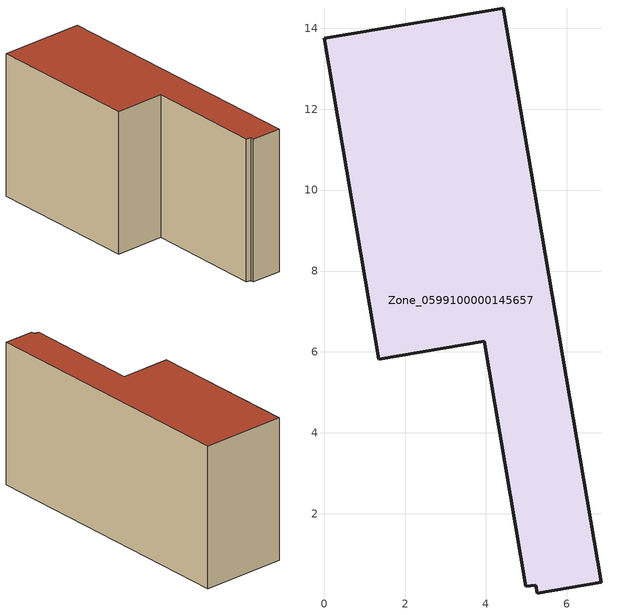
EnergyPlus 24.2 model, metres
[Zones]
Zone_0599100000145657
 floor ground (C_G): 3.96,6.26 1.35,5.82 0,13.75 4.42,14.5 6.85,0.31 5.27,0.04 5.23,0.23 4.98,0.21 z0
 wall outside (C_F): 4.42,14.5 0,13.75 1.35,5.82 3.96,6.26 4.98,0.21 5.23,0.23 5.27,0.04 6.85,0.31 4.42,14.5 z0:7.55
 roof outside (C_R): 4.98,0.21 5.23,0.23 5.27,0.04 6.85,0.31 4.42,14.5 0,13.75 1.35,5.82 3.96,6.26 z7.55
[BUILDING]
Pand.0599100000145657: North Axis=0; Terrain=City; Loads Convergence Tolerance Value=0.04; Temperature Convergence Tolerance Value=0.4; Solar Distribution=FullExterior; Maximum Number of Warmup Days=25; Minimum Number of Warmup Days=1
[Site:Location]
Rotterdam.The.Hague.AP_ZH_NLD Design_Conditions: Latitude=51.96; Longitude=4.45; Time Zone=1; Elevation=-4.5
[SITE:GROUNDTEMPERATURE:BUILDINGSURFACE]
18, 18, 18, 18, 18, 18, 18, 18, 18, 18, 18, 18
[MATERIAL] Thermal Absorptance=0.9; Solar Absorptance=0.7; Visible Absorptance=0.7
Name | Roughness | Thickness | Conductivity | Density | Specific Heat
G.TI.1946 | MediumSmooth | 0.15 | 1 | 540 | 1210
F.TI.1946 | Rough | 0.3 | 0.857143 | 1920 | 840
R.TI.1946 | MediumRough | 0.2 | 0.1 | 1500 | 1000
[CONSTRUCTION]
C_G: G.TI.1946
C_F: F.TI.1946
C_R: R.TI.1946
[ZONE]
Zone_0599100000145657: Type=1; Multiplier=1; Ceiling Height=Autocalculate; Volume=Autocalculate; Floor Area=autocalculate; Part of Total Floor Area=Yes
[ZONEINFILTRATION:DESIGNFLOWRATE]
Infil_Zone_0599100000145657: Zone or ZoneList or Space or SpaceList=Zone_0599100000145657; Schedule=AlwaysOn; Design Flow Rate Calculation Method=Flow/Area; Flow Rate per Floor Area=0.003; Constant Term Coefficient=1; Temperature Term Coefficient=0; Velocity Term Coefficient=0; Velocity Squared Term Coefficient=0
[HVACTEMPLATE:ZONE:IDEALLOADSAIRSYSTEM]
Zone_0599100000145657: Maximum Heating Supply Air Temperature=50; Minimum Cooling Supply Air Temperature=13; Maximum Heating Supply Air Humidity Ratio=0.0156; Minimum Cooling Supply Air Humidity Ratio=0.0077; Heating Limit=NoLimit; Cooling Limit=NoLimit; Dehumidification Control Type=ConstantSensibleHeatRatio; Cooling Sensible Heat Ratio=0.7; Dehumidification Setpoint=60; Humidification Control Type=None; Humidification Setpoint=30; Outdoor Air Method=None; Outdoor Air Flow Rate per Person=0.00944; Outdoor Air Flow Rate per Zone Floor Area=0; Outdoor Air Flow Rate per Zone=0; Demand Controlled Ventilation Type=None; Outdoor Air Economizer Type=NoEconomizer; Heat Recovery Type=None; Sensible Heat Recovery Effectiveness=0.7; Latent Heat Recovery Effectiveness=0.65
[ZONECONTROL:THERMOSTAT]
ThermostatControl_Zone_0599100000145657: Zone or ZoneList=Zone_0599100000145657; Control Type Schedule=DualSetpointControlType; Control 1=Thermostat_Zone_0599100000145657; Temperature Difference Between Cutout And Setpoint=0
[THERMOSTATSETPOINT:DUALSETPOINT]
Thermostat_Zone_0599100000145657: Heating Setpoint Temperature Schedule=HeatingSetpoint_Zone_0599100000145657; Cooling Setpoint Temperature Schedule=CoolingSetpoint_Zone_0599100000145657
[SCHEDULE:COMPACT]
HeatingSetpoint_Zone_0599100000145657: Through: 12/31, For: AllDays, Until: 24:00, 21
CoolingSetpoint_Zone_0599100000145657: Through: 12/31, For: AllDays, Until: 24:00, 24
DualSetpointControlType: Through: 12/31, For: AllDays, Until: 24:00, 4
AlwaysOn: Through: 12/31, For: AllDays, Until: 24:00, 1
